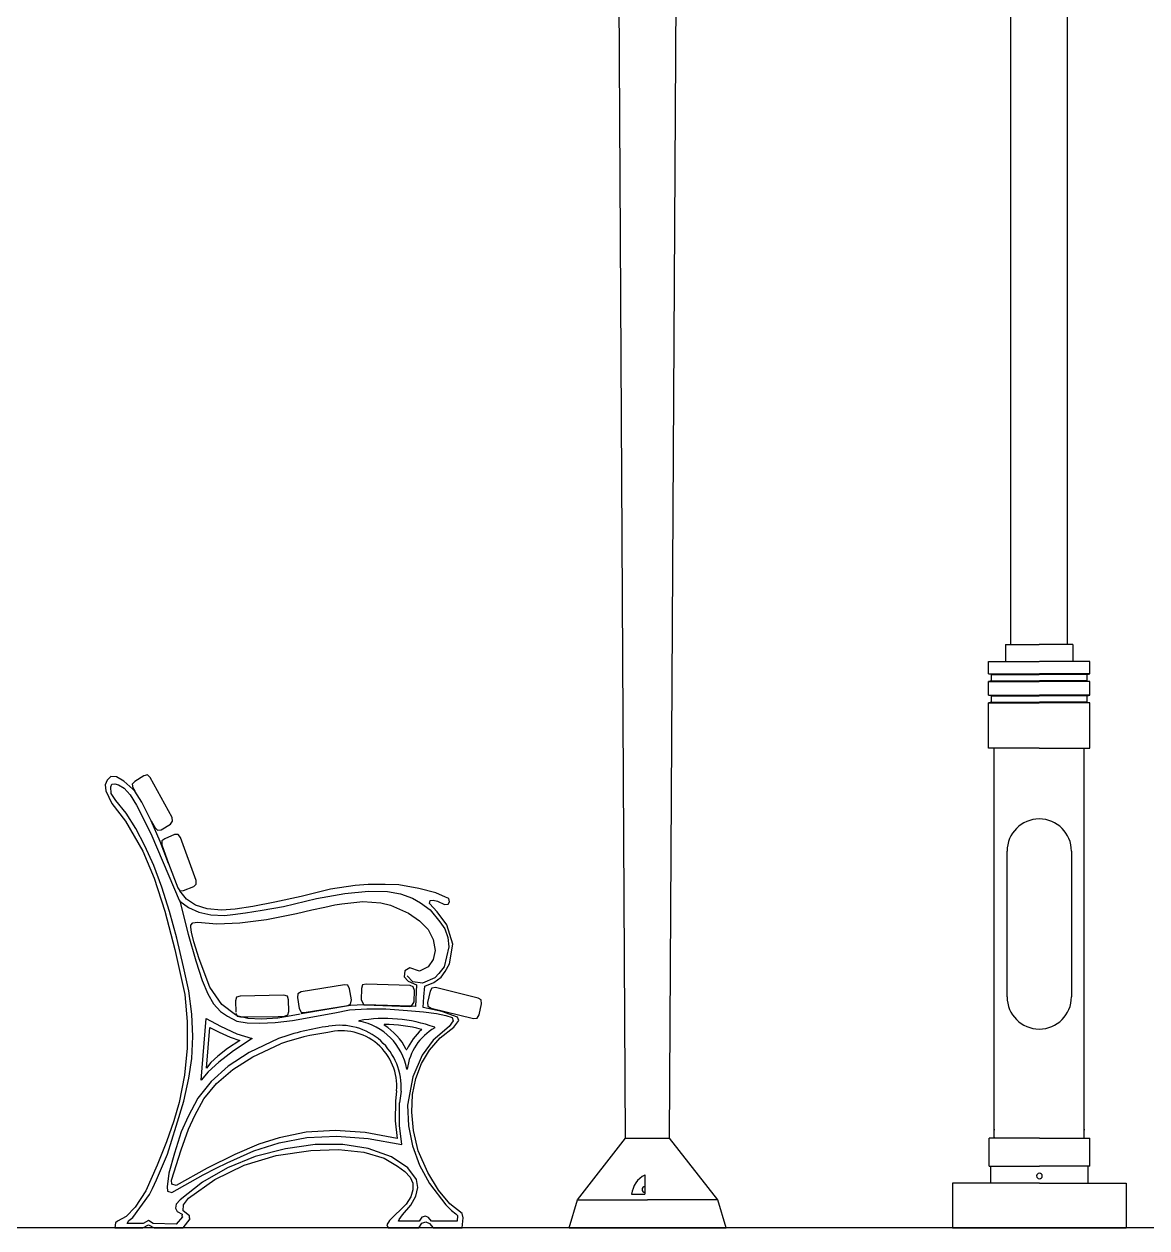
# Model space of a CAD drawing. Header units: millimetres. Extents: x 4238 to 14021, y -44 to 5418.
# Drawn here: x 10331 to 12336, y 1120 to 3269 of the extents above; entities that cross this region are included whole.
import ezdxf

# ---------------------------------------------------------------- set-up
doc = ezdxf.new("R2010")
doc.units = ezdxf.units.MM
doc.layers.add('cad-block.com', color=250, linetype='Continuous')

# ---------------------------------------------------------------- blocks, each defined once
blk = doc.blocks.new('bench 2_side_cad-block.com')
at = {"color": 0}
for p, q in [((-38.9, 799.3), (-42, 791.2)), ((-31.8, 805.8), (-38.9, 799.3)), ((-21.7, 805), (-31.8, 805.8)), ((-8.8, 797.7), (-21.7, 805)), ((7.1, 783.4), (-8.8, 797.7)), ((10.6, 796.9), (6.2, 792)), ((27, 807), (10.6, 796.9)), ((33.1, 808.6), (27, 807)), ((38, 804.2), (33.1, 808.6)), ((77.3, 732.6), (38, 804.2)), ((-42, 791.2), (-41.1, 780.2)), ((-41.1, 780.2), (-30.1, 757.8)), ((-32.3, 787.1), (-30.1, 792)), ((-31.4, 775.7), (-32.3, 787.1)), ((-23, 762.7), (-31.4, 775.7)), ((-30.1, 792), (-25.2, 792.8)), ((-25.2, 792.8), (-18.1, 790.8)), ((-18.1, 790.8), (-8, 785.1)), ((-8, 785.1), (2.2, 772.9)), ((6.2, 792), (7.5, 785.5)), ((10.6, 779.8), (7.1, 783.4)), ((7.5, 785.5), (10.6, 779.8)), ((23, 760.3), (10.6, 779.8)), ((-30.1, 757.8), (-5.7, 726.1)), ((-4.9, 740.3), (-23, 762.7)), ((2.2, 772.9), (13.7, 754.6)), ((13.7, 754.6), (26.5, 730.2)), ((39.8, 726.5), (23, 760.3)), ((12.4, 713.1), (-4.9, 740.3)), ((78.2, 726.1), (77.3, 732.6)), ((-5.7, 726.1), (25.2, 672.4)), ((28.7, 682.2), (12.4, 713.1)), ((26.5, 730.2), (41.1, 699.7)), ((56.1, 689.5), (39.8, 726.5)), ((39.8, 726.5), (46.8, 713.9)), ((46.8, 713.9), (51.3, 709.9)), ((51.3, 709.9), (57.9, 710.7)), ((57.9, 710.7), (74.2, 720.8)), ((74.2, 720.8), (78.2, 726.1)), ((41.1, 699.7), (89.7, 585)), ((71.1, 650.5), (56.1, 689.5)), ((64.1, 694.8), (58.8, 690.7)), ((58.8, 690.7), (59.2, 683.8)), ((81.8, 702.1), (64.1, 694.8)), ((87.9, 702.5), (81.8, 702.1)), ((92.4, 697.2), (87.9, 702.5)), ((120.2, 620.4), (92.4, 697.2)), ((25.2, 672.4), (45.1, 624.5)), ((44.6, 646.8), (28.7, 682.2)), ((59.2, 683.8), (71.1, 650.5)), ((59.2, 608.2), (44.6, 646.8)), ((71.1, 650.5), (87.5, 607)), ((45.1, 624.5), (64.1, 565.5)), ((72.9, 564.7), (59.2, 608.2)), ((87.5, 607), (91, 601.7)), ((91, 601.7), (97.7, 602.1)), ((97.7, 602.1), (115.8, 609.4)), ((115.8, 609.4), (120.2, 613.9)), ((120.2, 613.9), (120.2, 620.4)), ((360.2, 604.6), (307.6, 591.9)), ((403.9, 611.1), (360.2, 604.6)), ((427.3, 613.1), (403.9, 611.1)), ((457.8, 613.1), (427.3, 613.1)), ((482.1, 612.7), (457.8, 613.1)), ((517.5, 605.8), (482.1, 612.7)), ((548, 598), (517.5, 605.8)), ((89.7, 585), (91, 583.4)), ((103, 587.1), (91, 601.7)), ((91, 583.4), (106.5, 572)), ((91, 583.4), (106.1, 524.5)), ((119.3, 576.1), (103, 587.1)), ((260.7, 581.4), (221.4, 573.7)), ((307.6, 591.9), (260.7, 581.4)), ((276.2, 573.7), (335, 587.9)), ((335, 587.9), (385.8, 596.8)), ((380, 578.5), (418, 582.6)), ((385.8, 596.8), (427.8, 601.3)), ((418, 582.6), (449.9, 580.2)), ((427.8, 601.3), (461.8, 600.5)), ((461.8, 600.5), (485.2, 596.4)), ((485.2, 596.4), (506.4, 588.7)), ((506.4, 588.7), (520.6, 580.6)), ((520.6, 580.6), (537.8, 568)), ((536.9, 579.3), (537.8, 584.2)), ((537.8, 584.2), (543.1, 585)), ((543.1, 585), (551.1, 583)), ((565.6, 590.7), (548, 598)), ((551.1, 583), (563.4, 577.3)), ((571, 587.9), (565.6, 590.7)), ((570.1, 577.7), (572.7, 582.2)), ((572.7, 582.2), (571, 587.9)), ((64.1, 565.5), (82.2, 496.8)), ((85.7, 517.5), (72.9, 564.7)), ((106.5, 572), (125.1, 563.5)), ((140.1, 569.6), (119.3, 576.1)), ((125.1, 563.5), (146.3, 559)), ((165.3, 567.1), (140.1, 569.6)), ((146.3, 559), (171, 557.8)), ((189.6, 568.8), (165.3, 567.1)), ((171, 557.8), (185.6, 559.4)), ((185.6, 559.4), (208.1, 562.3)), ((221.4, 573.7), (189.6, 568.8)), ((208.1, 562.3), (238.2, 567.1)), ((238.2, 567.1), (276.2, 573.7)), ((245.7, 550.5), (299.6, 561.1)), ((299.6, 561.1), (327, 568)), ((327, 568), (350, 572.8)), ((350, 572.8), (367.7, 576.5)), ((367.7, 576.5), (380, 578.5)), ((449.9, 580.2), (467.1, 576.1)), ((467.1, 576.1), (499.4, 561.9)), ((499.4, 561.9), (519.2, 548.4)), ((550.6, 564.3), (536.9, 579.3)), ((537.8, 568), (555, 546.4)), ((567.9, 541.1), (550.6, 564.3)), ((563.4, 577.3), (570.1, 577.7)), ((110.5, 537.1), (110.9, 540.3)), ((110.9, 540.3), (114.5, 544.8)), ((114.5, 544.8), (122.9, 545.6)), ((122.9, 545.6), (157.3, 542.8)), ((157.3, 542.8), (198.4, 544.4)), ((198.4, 544.4), (245.7, 550.5)), ((519.2, 548.4), (534.3, 532.6)), ((555, 546.4), (563.9, 533.8)), ((578.5, 506.6), (567.9, 541.1)), ((97.7, 465.9), (85.7, 517.5)), ((106.1, 524.5), (119.8, 476.9)), ((111.8, 528.1), (110.5, 537.1)), ((116.2, 510.6), (111.8, 528.1)), ((534.3, 532.6), (543.1, 515.1)), ((563.9, 533.8), (569.2, 518.4)), ((569.2, 518.4), (571, 501.7)), ((82.2, 496.8), (99.9, 416.7)), ((125.9, 480.6), (116.2, 510.6)), ((543.1, 515.1), (547.1, 495.2)), ((547.1, 495.2), (543.1, 479.3)), ((571, 501.7), (563, 465.9)), ((572.7, 471.2), (578.5, 506.6)), ((119.8, 476.9), (131.2, 441.5)), ((144.5, 429.7), (125.9, 480.6)), ((543.1, 479.3), (534.3, 465.9)), ((106.9, 423.2), (97.7, 465.9)), ((492.7, 459), (491.8, 448)), ((501.6, 464.3), (492.7, 459)), ((518.8, 458.6), (501.6, 464.3)), ((534.3, 465.9), (518.8, 458.6)), ((553.7, 454.1), (546.2, 446.4)), ((563, 465.9), (553.7, 454.1)), ((557.7, 447.6), (564.8, 457.8)), ((564.8, 457.8), (572.7, 471.2)), ((131.2, 441.5), (141, 417.9)), ((384.9, 434.2), (307.6, 421.2)), ((391.1, 433.4), (384.9, 434.2)), ((394.2, 426.9), (391.1, 433.4)), ((417.2, 433.8), (415.4, 427.3)), ((423.8, 435.4), (417.2, 433.8)), ((502, 432.6), (423.8, 435.4)), ((491.8, 448), (498.5, 440.3)), ((506.9, 439.1), (496.7, 449.7)), ((498.5, 440.3), (513.5, 433.8)), ((507.8, 430.5), (502, 432.6)), ((524.1, 437.1), (506.9, 439.1)), ((510, 423.6), (507.8, 430.5)), ((513.5, 433.8), (511.7, 395.2)), ((546.2, 446.4), (524.1, 437.1)), ((526.8, 412.3), (528.5, 431.4)), ((528.5, 431.4), (544.4, 437.9)), ((544.4, 437.9), (557.7, 447.6)), ((99.9, 416.7), (104.3, 368.7)), ((112.7, 381.8), (106.9, 423.2)), ((141, 417.9), (151.1, 400.1)), ((166.2, 398.8), (144.5, 429.7)), ((192.5, 411.8), (190.7, 405.2)), ((198.7, 413.8), (192.5, 411.8)), ((276.9, 415.4), (198.7, 413.8)), ((283.1, 413.4), (276.9, 415.4)), ((285.3, 406.9), (283.1, 413.4)), ((301.8, 417.9), (300.9, 411.4)), ((300.9, 411.4), (304, 391.5)), ((307.6, 421.2), (301.8, 417.9)), ((397.3, 406.9), (394.2, 426.9)), ((415.4, 427.3), (414.5, 407)), ((509.1, 403.7), (510, 423.6)), ((525.4, 393.5), (526.8, 412.3)), ((537.8, 422.4), (533.4, 402.5)), ((540.9, 428.1), (537.8, 422.4)), ((547.5, 428.9), (540.9, 428.1)), ((623.5, 410.2), (547.5, 428.9)), ((628.8, 407), (623.5, 410.2)), ((151.1, 400.1), (163.5, 386.6)), ((190.5, 380.1), (166.2, 398.8)), ((190.7, 405.2), (191.2, 384.9)), ((285.7, 386.5), (285.3, 406.9)), ((304, 391.5), (307.6, 385)), ((396, 396.8), (307.6, 382.2)), ((313.3, 384.6), (390.7, 397.2)), ((367.7, 383.8), (394.2, 389.1)), ((390.7, 397.2), (396, 399.6)), ((394.2, 389.1), (424.7, 391.1)), ((396, 399.6), (397.3, 406.9)), ((419.8, 398.4), (396, 396.8)), ((414.5, 407), (419.8, 398.4)), ((504.7, 396), (419.8, 398.4)), ((419.8, 398.4), (422.5, 398)), ((422.5, 398), (500.7, 395.2)), ((424.7, 391.1), (459.1, 391.1)), ((459.1, 391.1), (497.6, 388.3)), ((497.6, 388.3), (526.3, 385.8)), ((500.7, 395.2), (504.7, 396)), ((504.7, 396), (509.1, 403.7)), ((511.7, 395.2), (504.7, 396)), ((558.6, 386.6), (525.4, 393.5)), ((533.4, 402.5), (533.8, 396)), ((533.8, 396), (539.6, 392.3)), ((539.6, 392.3), (615.6, 373.6)), ((625.3, 380.1), (629.7, 400.1)), ((629.7, 400.1), (628.8, 407)), ((104.3, 368.7), (104.3, 320.8)), ((114.5, 341.5), (112.7, 381.8)), ((129, 263.5), (137.9, 373.6)), ((137.9, 373.6), (163.5, 360.2)), ((163.5, 386.6), (175.9, 377.7)), ((175.9, 377.7), (193.1, 369.2)), ((190.5, 381.8), (190.5, 380.1)), ((195.3, 378.1), (190.5, 380.1)), ((191.2, 383.3), (193.4, 378)), ((193.1, 369.2), (211.2, 366.3)), ((193.4, 378), (199.1, 376.8)), ((212.6, 373.6), (195.3, 378.1)), ((199.1, 376.8), (213.3, 376.8)), ((211.2, 366.3), (234.2, 365.5)), ((236.9, 372.8), (212.6, 373.6)), ((213.3, 376.8), (266.7, 377.6)), ((234.2, 365.5), (261.2, 366.7)), ((266, 374.4), (236.9, 372.8)), ((261.2, 366.7), (292.5, 370.4)), ((283.3, 377.3), (266, 374.4)), ((266.7, 377.6), (277.8, 378)), ((277.8, 378), (284, 380.4)), ((305.8, 381.8), (283.3, 377.3)), ((284, 380.4), (285.7, 386.5)), ((292.5, 370.4), (367.7, 383.8)), ((307.6, 385), (313.3, 384.6)), ((526.3, 385.8), (549.3, 382.6)), ((549.3, 382.6), (566.1, 379.3)), ((586.9, 376.5), (558.6, 386.6)), ((566.1, 379.3), (577.1, 375.7)), ((579.3, 369.6), (571.8, 359.8)), ((577.1, 375.7), (579.3, 369.6)), ((580.2, 358.6), (589.1, 370)), ((589.1, 370), (586.9, 376.5)), ((615.6, 373.6), (621.8, 374.4)), ((621.8, 374.4), (625.3, 380.1)), ((138.8, 285.4), (144.5, 357.8)), ((144.5, 357.8), (161.3, 349.2)), ((161.3, 349.2), (180.7, 340.3)), ((163.5, 360.2), (193.1, 346.4)), ((193.1, 346.4), (220.1, 337.9)), ((571.8, 359.8), (543.6, 335.4)), ((555.9, 339.5), (580.2, 358.6)), ((112.7, 302.5), (114.5, 341.5)), ((198.4, 334.6), (176.3, 320)), ((180.7, 340.3), (198.4, 334.6)), ((220.1, 337.9), (186.9, 315.9)), ((267.4, 338.3), (214.8, 313.1)), ((221.4, 305.3), (270.9, 328.5)), ((543.6, 335.4), (523.7, 308.2)), ((536.9, 317.5), (555.9, 339.5)), ((104.3, 320.8), (99.4, 272.8)), ((106.9, 267.1), (112.7, 302.5)), ((159.1, 306.5), (146.3, 295.2)), ((176.3, 320), (159.1, 306.5)), ((186.9, 315.9), (160.9, 296)), ((214.8, 313.1), (177.6, 288.7)), ((185.6, 283), (221.4, 305.3)), ((523.7, 308.2), (507.3, 269.5)), ((522.3, 293.5), (536.9, 317.5)), ((146.3, 295.2), (138.8, 285.4)), ((160.9, 296), (141.4, 278.5)), ((177.6, 288.7), (147.2, 261.4)), ((156.4, 257.8), (185.6, 283)), ((512.2, 266.7), (522.3, 293.5)), ((99.4, 272.8), (90.2, 224)), ((98.1, 226.5), (106.9, 267.1)), ((147.2, 261.4), (123.3, 231.7)), ((141.4, 278.5), (129, 263.5)), ((507.3, 269.5), (497.6, 219.1)), ((506.4, 238.2), (512.2, 266.7)), ((133.9, 230.5), (156.4, 257.8)), ((477.9, 244.7), (475.9, 226)), ((485.9, 244.1), (483.5, 223.2)), ((505.1, 206.9), (506.4, 238.2)), ((90.2, 224), (80.4, 191.1)), ((84.8, 181.7), (98.1, 226.5)), ((123.3, 231.7), (106.1, 198.8)), ((118, 200.8), (133.9, 230.5)), ((475.9, 226), (475.5, 191.1)), ((483, 183), (483.5, 223.2)), ((497.6, 219.1), (499.4, 182.1)), ((106.1, 198.8), (93.7, 171.6)), ((106.5, 176), (118, 200.8)), ((508.2, 173.6), (505.1, 206.9)), ((80.4, 191.1), (67.2, 153.7)), ((68.9, 131.7), (84.8, 181.7)), ((93.2, 139.4), (106.5, 176)), ((368.6, 173.6), (316.9, 170.8)), ((422, 170.3), (368.6, 173.6)), ((475.5, 191.1), (479, 159.8)), ((487.4, 148.8), (483, 183)), ((499.4, 182.1), (506.4, 146.4)), ((516.6, 137.4), (508.2, 173.6)), ((67.2, 153.7), (50.4, 111.8)), ((93.7, 171.6), (81.3, 133.4)), ((223.2, 137.4), (268.2, 151.6)), ((268.7, 161), (232, 149.6)), ((268.2, 151.6), (317.7, 161.4)), ((316.9, 170.8), (268.7, 161)), ((317.7, 161.4), (371.2, 163.8)), ((371.2, 163.8), (427.3, 159.8)), ((479, 159.8), (422, 170.3)), ((427.3, 159.8), (487.4, 148.8)), ((58.3, 106.5), (68.9, 131.7)), ((81.3, 133.4), (71.6, 97.6)), ((76.5, 85.4), (93.2, 139.4)), ((189.1, 131.3), (139.6, 106.9)), ((175.4, 116.3), (223.2, 137.4)), ((232, 149.6), (189.1, 131.3)), ((205.9, 111.8), (262.9, 129.3)), ((279.7, 141.1), (225.4, 127.3)), ((262.9, 129.3), (324.8, 138.2)), ((332.8, 148.8), (279.7, 141.1)), ((324.8, 138.2), (374.3, 139.9)), ((382.3, 148.8), (332.8, 148.8)), ((374.3, 139.9), (419.8, 135)), ((427.3, 141.9), (382.3, 148.8)), ((419.8, 135), (455.6, 124.8)), ((468.9, 126.8), (427.3, 141.9)), ((506.4, 146.4), (518.8, 112.2)), ((533.8, 98.8), (516.6, 137.4)), ((50.4, 111.8), (30.5, 65.9)), ((153.8, 86.6), (205.9, 111.8)), ((156, 106.9), (175.4, 116.3)), ((225.4, 127.3), (176.3, 107.3)), ((455.6, 124.8), (479.9, 110.2)), ((498, 107.3), (468.9, 126.8)), ((479.9, 110.2), (492.7, 100.8)), ((518.8, 112.2), (536.5, 79.3)), ((49.5, 85.8), (58.3, 106.5)), ((71.6, 97.6), (68.5, 73.6)), ((76.9, 63), (133, 94.7)), ((139.6, 106.9), (84.4, 76)), ((106.5, 52.9), (153.8, 86.6)), ((176.3, 107.3), (131.7, 81.7)), ((133, 94.7), (156, 106.9)), ((492.7, 100.8), (502, 90.7)), ((513.5, 86.6), (498, 107.3)), ((502, 90.7), (506.9, 79.7)), ((515.7, 72.4), (513.5, 86.6)), ((552.8, 67.1), (533.8, 98.8)), ((30.5, 65.9), (11.5, 37)), ((37.1, 59.4), (42.4, 70.3)), ((42.4, 70.3), (49.5, 85.8)), ((68.5, 73.6), (68.9, 65.5)), ((68.9, 65.5), (76.9, 63)), ((76.9, 78.1), (76.5, 85.4)), ((84.4, 76), (76.9, 78.1)), ((131.7, 81.7), (91.5, 50.4)), ((507.3, 67.9), (503.3, 55.7)), ((506.9, 79.7), (507.3, 67.9)), ((512.6, 56.9), (515.7, 72.4)), ((536.5, 79.3), (566.1, 41.1)), ((573.2, 43.1), (552.8, 67.1)), ((7.1, 18.7), (37.1, 59.4)), ((91.5, 50.4), (84.4, 42.3)), ((97.7, 41.1), (106.5, 52.9)), ((503.3, 55.7), (494.9, 42.3)), ((503.3, 40.7), (512.6, 56.9)), ((594.8, 25.6), (573.2, 43.1)), ((11.5, 37), (-4.9, 20.3)), ((84.4, 42.3), (83.1, 35)), ((83.1, 35), (86.2, 29.3)), ((86.2, 29.3), (95, 24.8)), ((95, 24.8), (94.6, 21.5)), ((94.6, 21.5), (95.9, 19.9)), ((97.2, 30.5), (97.7, 41.1)), ((108.3, 21.5), (97.2, 30.5)), ((108.3, 17.9), (108.3, 21.5)), ((494.9, 42.3), (465.3, 13)), ((482.6, 15), (488.3, 23.2)), ((488.3, 23.2), (503.3, 40.7)), ((566.1, 41.1), (576.3, 30.9)), ((576.3, 30.9), (583.8, 25.2)), ((583.8, 25.2), (586.9, 22.4)), ((586.9, 22.4), (586, 11.8)), ((597, 17.9), (594.8, 25.6)), ((-23.9, 8.9), (-25.2, 0)), ((-25.2, 0), (25.2, 0)), ((-19.9, 12.2), (-23.9, 8.9)), ((-4.9, 20.3), (-19.9, 12.2)), ((-2.7, 8.1), (0, 13.4)), ((25.6, 8.1), (-2.7, 8.1)), ((0, 13.4), (7.1, 18.7)), ((25.2, 0), (35.4, 5.7)), ((34.9, 13.4), (25.6, 8.1)), ((43.7, 8.1), (34.9, 13.4)), ((35.4, 5.7), (45.5, 0)), ((84.8, 6.9), (43.7, 8.1)), ((45.5, 0), (96.8, 0)), ((95.9, 19.9), (84.8, 6.9)), ((96.8, 0), (109.6, 16.3)), ((109.6, 16.3), (108.3, 17.9)), ((465.3, 13), (460.9, 5.3)), ((460.9, 5.3), (462.7, 0)), ((462.7, 0), (517.9, 0)), ((481.2, 11.8), (482.6, 15)), ((518.4, 11.8), (481.2, 11.8)), ((517.9, 0), (523.2, 8.5)), ((523.2, 19.1), (518.4, 11.8)), ((529.4, 21.1), (523.2, 19.1)), ((523.2, 8.5), (530.3, 10.6)), ((534.7, 18.7), (529.4, 21.1)), ((530.3, 10.6), (536.5, 8.1)), ((540.5, 11.8), (534.7, 18.7)), ((536.5, 8.1), (543.1, 0)), ((586, 11.8), (540.5, 11.8)), ((543.1, 0), (594.8, 0)), ((594.8, 0), (597, 17.9))]:
    blk.add_line(p, q, dxfattribs=at)
for centre, radius, start, end in [((411.3, 369.3), 0.5, 100.0689, 259.6126), ((456.8, 113.4), 260.5, 69.9654, 100.0689), ((392.2, 265.1), 105.5, 10.079, 79.6126), ((414.9, -77.3), 440.9, 97.5938, 109.5478), ((407.6, -54.4), 406.5, 97.3621, 109.652), ((379.8, 253.4), 98.5, 354.9672, 104.2869), ((376.6, 252.1), 109.6, 355.8124, 100.4851), ((456.3, 362.6), 0.5, 90.1092, 236.6939), ((392.2, 265.1), 116.2, 27.3795, 56.6939), ((456.8, 113.4), 249.7, 74.7546, 90.1092), ((595.4, 271.2), 109.9, 131.4915, 154.4667), ((595.4, 271.2), 99.1, 119.8491, 172.8251), ((522.3, 353.8), 0.5, 311.4915, 74.7546), ((545.8, 357.6), 0.5, 299.8491, 69.9654), ((495.8, 318.7), 0.5, 207.3795, 334.4667), ((496.6, 283.6), 0.5, 190.079, 352.8251)]:
    blk.add_arc(centre, radius, start, end, dxfattribs=at)
blk = doc.blocks.new('Street light_side_cad-block.com')
at = {"color": 0}
for p, q in [((-39.3, 160), (-57.5, 3350)), ((39.1, 160), (57.3, 3350)), ((-125, 50), (-39.3, 160)), ((-39.3, 160), (39.1, 160)), ((125, 50), (39.1, 160)), ((-5, 94.5), (-5, 60)), ((-5, 94.5), (-5, 60)), ((-140, 0), (-125, 50)), ((-125, 50), (0, 50)), ((-28.6, 60), (-5, 60)), ((-28.6, 60), (-5, 60)), ((125, 50), (0, 50)), ((140, 0), (125, 50)), ((-140, 0), (140, 0)), ((-125, 0), (125, 0)), ((0, 0), (140, 0))]:
    blk.add_line(p, q, dxfattribs=at)
for centre, radius, start, end in [((14.5, 55.8), 43.3, 116.8034, 174.4766), ((14.5, 55.8), 43.3, 116.8034, 174.4766), ((-5, 68.6), 5.06, 90, 270), ((-5, 68.6), 5.06, 90, 270)]:
    blk.add_arc(centre, radius, start, end, dxfattribs=at)
blk = doc.blocks.new('Street light 2_side_cad-block.com')
at = {"color": 0, "lineweight": -2}
for p, q in [((-50.8, 1041.3), (-50.8, 3435)), ((50.2, 1041.3), (50.2, 3435)), ((-60.3, 1041.3), (-60.3, 1011.3)), ((-60.3, 1041.3), (-0.3, 1041.3)), ((59.7, 1041.3), (-0.3, 1041.3)), ((59.7, 1041.3), (59.7, 1011.3)), ((-90.7, 1011.3), (-0.7, 1011.3)), ((-90.7, 989.3), (-90.7, 1011.3)), ((90, 1011.3), (0, 1011.3)), ((90, 989.3), (90, 1011.3)), ((-90.7, 989.3), (-0.7, 989.3)), ((-85.7, 987.9), (-90.7, 989.3)), ((90, 989.3), (0, 989.3)), ((85, 987.9), (90, 989.3)), ((-85.7, 976.6), (-90.7, 975.3)), ((-90.7, 975.3), (-0.7, 975.3)), ((-90.7, 951.3), (-90.7, 975.3)), ((-85.7, 987.9), (-0.7, 987.9)), ((-85.7, 976.6), (-85.7, 987.9)), ((-85.7, 976.6), (-0.7, 976.6)), ((85, 987.9), (0, 987.9)), ((85, 976.6), (0, 976.6)), ((90, 975.3), (0, 975.3)), ((85, 976.6), (85, 987.9)), ((85, 976.6), (90, 975.3)), ((90, 951.3), (90, 975.3)), ((-90.7, 951.3), (-0.7, 951.3)), ((-85.7, 949.9), (-90.7, 951.3)), ((-85.7, 938.6), (-85.7, 949.9)), ((-85.7, 949.9), (-0.7, 949.9)), ((90, 951.3), (0, 951.3)), ((85, 949.9), (0, 949.9)), ((85, 949.9), (90, 951.3)), ((85, 938.6), (85, 949.9)), ((-85.7, 938.6), (-90.7, 937.3)), ((-90.7, 856.3), (-90.7, 937.3)), ((-90.7, 937.3), (-0.7, 937.3)), ((-90.7, 856.3), (-90.7, 937.3)), ((-85.7, 938.6), (-0.7, 938.6)), ((85, 938.6), (0, 938.6)), ((90, 937.3), (0, 937.3)), ((85, 938.6), (90, 937.3)), ((90, 856.3), (90, 937.3)), ((-0.3, 856.3), (-90.7, 856.3)), ((-80.7, 162), (-80.7, 856.3)), ((-0.3, 856.3), (90, 856.3)), ((80.1, 160), (80.1, 856.3)), ((-57.8, 412.5), (-57.8, 672.5)), ((57.2, 672.5), (57.2, 412.5)), ((-80.7, 176.3), (-80.7, 174.3)), ((80.1, 176.3), (80.1, 174.3)), ((-90, 110), (-90, 160)), ((0, 160), (-90, 160)), ((-80.7, 162), (-80.7, 160)), ((0, 160), (90, 160)), ((90, 110), (90, 160)), ((-90, 110), (0, 110)), ((-87, 80), (-87, 110)), ((90, 110), (0, 110)), ((87, 80), (87, 110)), ((87, 80), (87, 105)), ((-155, 80), (-155, 0)), ((0, 80), (-155, 80)), ((0, 80), (155, 80)), ((155, 80), (155, 0))]:
    blk.add_line(p, q, dxfattribs=at)
blk.add_lwpolyline([(-155, 0), (155, 0)], dxfattribs=at)
for centre, radius, start, end in [((-0.3, 672.5), 57.5, 0, 180), ((-0.3, 412.5), 57.5, 180, 0), ((0, 92.7), 5, 90, 270), ((0, 92.7), 5, 270, 90)]:
    blk.add_arc(centre, radius, start, end, dxfattribs=at)
blk.add_point((-50.8, 1041.3), dxfattribs=at)

msp = doc.modelspace()

# ---------------------------------------------------------------- linework, layer by layer
at = {"layer": 'cad-block.com'}
msp.add_line((14021.3, 1119.8), (4238.4, 1119.8), dxfattribs=at)

# ---------------------------------------------------------------- block references
for name, p in [('Street light_side_cad-block.com', (11444.4, 1119.8)), ('Street light 2_side_cad-block.com', (12143.7, 1119.8)), ('bench 2_side_cad-block.com', (10518.2, 1119.8))]:
    msp.add_blockref(name, p, dxfattribs=at)

doc.saveas('drawing.dxf')
